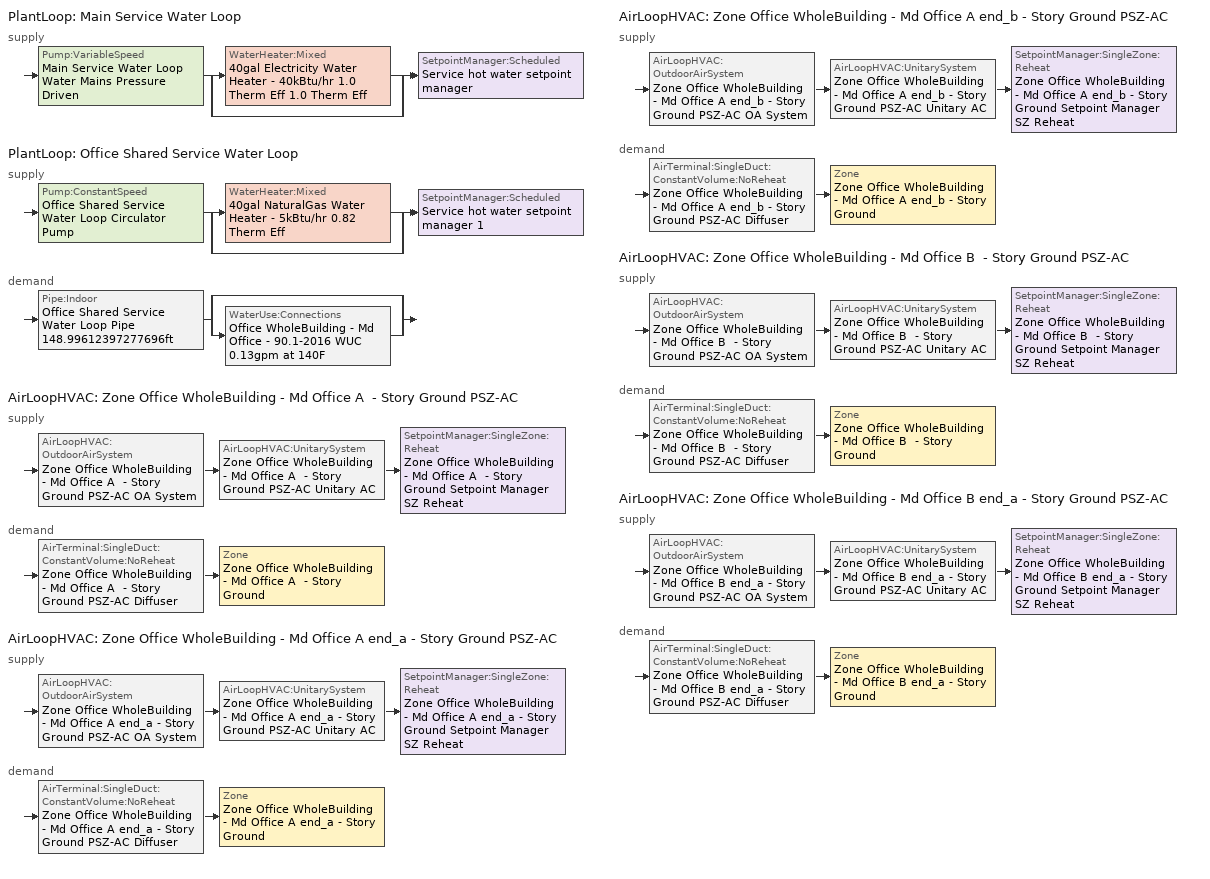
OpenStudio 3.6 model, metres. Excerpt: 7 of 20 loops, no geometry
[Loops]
PlantLoop 'Main Service Water Loop'
 supply: Pump:VariableSpeed 'Main Service Water Loop Water Mains Pressure Driven' > split
  | WaterHeater:Mixed '40gal Electricity Water Heater - 40kBtu/hr 1.0 Therm Eff 1.0 Therm Eff'
  | bypass
  join > SetpointManager:Scheduled 'Service hot water setpoint manager'
PlantLoop 'Office Shared Service Water Loop'
 supply: Pump:ConstantSpeed 'Office Shared Service Water Loop Circulator Pump' > split
  | WaterHeater:Mixed '40gal NaturalGas Water Heater - 5kBtu/hr 0.82 Therm Eff'
  | bypass
  join > SetpointManager:Scheduled 'Service hot water setpoint manager 1'
 demand: Pipe:Indoor 'Office Shared Service Water Loop Pipe 148.99612397277696ft' > split
  | bypass
  | WaterUse:Connections 'Office WholeBuilding - Md Office - 90.1-2016 WUC 0.13gpm at 140F'
AirLoopHVAC 'Zone Office WholeBuilding - Md Office A  - Story Ground PSZ-AC'
 supply: AirLoopHVAC:OutdoorAirSystem 'Zone Office WholeBuilding - Md Office A  - Story Ground PSZ-AC OA System' > AirLoopHVAC:UnitarySystem 'Zone Office WholeBuilding - Md Office A  - Story Ground PSZ-AC Unitary AC' > SetpointManager:SingleZone:Reheat 'Zone Office WholeBuilding - Md Office A  - Story Ground Setpoint Manager SZ Reheat'
 demand: AirTerminal:SingleDuct:ConstantVolume:NoReheat 'Zone Office WholeBuilding - Md Office A  - Story Ground PSZ-AC Diffuser' > Zone 'Zone Office WholeBuilding - Md Office A  - Story Ground'
AirLoopHVAC 'Zone Office WholeBuilding - Md Office A end_a - Story Ground PSZ-AC'
 supply: AirLoopHVAC:OutdoorAirSystem 'Zone Office WholeBuilding - Md Office A end_a - Story Ground PSZ-AC OA System' > AirLoopHVAC:UnitarySystem 'Zone Office WholeBuilding - Md Office A end_a - Story Ground PSZ-AC Unitary AC' > SetpointManager:SingleZone:Reheat 'Zone Office WholeBuilding - Md Office A end_a - Story Ground Setpoint Manager SZ Reheat'
 demand: AirTerminal:SingleDuct:ConstantVolume:NoReheat 'Zone Office WholeBuilding - Md Office A end_a - Story Ground PSZ-AC Diffuser' > Zone 'Zone Office WholeBuilding - Md Office A end_a - Story Ground'
AirLoopHVAC 'Zone Office WholeBuilding - Md Office A end_b - Story Ground PSZ-AC'
 supply: AirLoopHVAC:OutdoorAirSystem 'Zone Office WholeBuilding - Md Office A end_b - Story Ground PSZ-AC OA System' > AirLoopHVAC:UnitarySystem 'Zone Office WholeBuilding - Md Office A end_b - Story Ground PSZ-AC Unitary AC' > SetpointManager:SingleZone:Reheat 'Zone Office WholeBuilding - Md Office A end_b - Story Ground Setpoint Manager SZ Reheat'
 demand: AirTerminal:SingleDuct:ConstantVolume:NoReheat 'Zone Office WholeBuilding - Md Office A end_b - Story Ground PSZ-AC Diffuser' > Zone 'Zone Office WholeBuilding - Md Office A end_b - Story Ground'
AirLoopHVAC 'Zone Office WholeBuilding - Md Office B  - Story Ground PSZ-AC'
 supply: AirLoopHVAC:OutdoorAirSystem 'Zone Office WholeBuilding - Md Office B  - Story Ground PSZ-AC OA System' > AirLoopHVAC:UnitarySystem 'Zone Office WholeBuilding - Md Office B  - Story Ground PSZ-AC Unitary AC' > SetpointManager:SingleZone:Reheat 'Zone Office WholeBuilding - Md Office B  - Story Ground Setpoint Manager SZ Reheat'
 demand: AirTerminal:SingleDuct:ConstantVolume:NoReheat 'Zone Office WholeBuilding - Md Office B  - Story Ground PSZ-AC Diffuser' > Zone 'Zone Office WholeBuilding - Md Office B  - Story Ground'
AirLoopHVAC 'Zone Office WholeBuilding - Md Office B end_a - Story Ground PSZ-AC'
 supply: AirLoopHVAC:OutdoorAirSystem 'Zone Office WholeBuilding - Md Office B end_a - Story Ground PSZ-AC OA System' > AirLoopHVAC:UnitarySystem 'Zone Office WholeBuilding - Md Office B end_a - Story Ground PSZ-AC Unitary AC' > SetpointManager:SingleZone:Reheat 'Zone Office WholeBuilding - Md Office B end_a - Story Ground Setpoint Manager SZ Reheat'
 demand: AirTerminal:SingleDuct:ConstantVolume:NoReheat 'Zone Office WholeBuilding - Md Office B end_a - Story Ground PSZ-AC Diffuser' > Zone 'Zone Office WholeBuilding - Md Office B end_a - Story Ground'
[Material] Roughness=Smooth; Thermal Absorptance=0.9; Solar Absorptance=0.7; Visible Absorptance=0.7
Name | Thickness {m} | Conductivity {W/m-K} | Density {kg/m3} | Specific Heat {J/kg-K}
Copper pipe 0.75in type L | 0.001143 | 386 | 8906.27 | 385.1856
Fiberglass batt 0.5in | 0.0127 | 0.0663448 | 11.2129 | 837.36
[Construction]
Copper pipe 0.75in type L with 0.5in fiberglass batt: Fiberglass batt 0.5in, Copper pipe 0.75in type L
[AvailabilityManager:NightCycle] Applicability Schedule=Always On Discrete; Control Type=CycleOnAny; Thermostat Tolerance {deltaC}=1; Cycling Run Time {s}=1800
Availability Manager Night Cycle 1; Availability Manager Night Cycle 2; Availability Manager Night Cycle 3; Availability Manager Night Cycle 4; Availability Manager Night Cycle 5; Availability Manager Night Cycle 6; Availability Manager Night Cycle 7; Availability Manager Night Cycle 8; Availability Manager Night Cycle 9; Availability Manager Night Cycle 10; Availability Manager Night Cycle 11; Availability Manager Night Cycle 12; Availability Manager Night Cycle 13; Availability Manager Night Cycle 14; Availability Manager Night Cycle 15; Availability Manager Night Cycle 16; Availability Manager Night Cycle 17; Availability Manager Night Cycle 18; Availability Manager Night Cycle 19; Availability Manager Night Cycle 20
[PlantLoop] Glycol Concentration=0; Maximum Loop Temperature {C}=60; Minimum Loop Temperature {C}=10; Plant Loop Volume {m3}=Autocalculate; Load Distribution Scheme=Optimal
Main Service Water Loop; Office Shared Service Water Loop
[Sizing:Plant] Loop Type=Heating; Design Loop Exit Temperature {C}=60; Loop Design Temperature Difference {deltaC}=5; Sizing Option=NonCoincident; Zone Timesteps in Averaging Window=1; Coincident Sizing Factor Mode=None
Main Service Water Loop; Office Shared Service Water Loop
[SetpointManager:Scheduled] Control Variable=Temperature; Schedule=Service Water Loop Temp - 140F
Name | Setpoint Node or NodeList
Service hot water setpoint manager | Main Service Water Loop Supply Outlet Node
Service hot water setpoint manager 1 | Office Shared Service Water Loop Supply Outlet Node
[Pump:VariableSpeed]
Main Service Water Loop Water Mains Pressure Driven: Rated Pump Head {Pa}=0.001; Motor Efficiency=1; Coefficient 1 of the Part Load Performance Curve=0; Coefficient 2 of the Part Load Performance Curve=3.2485; Coefficient 3 of the Part Load Performance Curve=-4.7443; Coefficient 4 of the Part Load Performance Curve=2.5294; Pump Control Type=Intermittent; Skin Loss Radiative Fraction=0.5; Design Power Sizing Method=PowerPerFlowPerPressure; Design Electric Power per Unit Flow Rate {W/(m3/s)}=348701.1; Design Shaft Power per Unit Flow Rate per Unit Head {W-s/m3-Pa}=1.28205; Design Minimum Flow Rate Fraction=0
[WaterHeater:Mixed] Tank Volume {m3}=0.151416; Setpoint Temperature Schedule=Service Water Loop Temp - 140F; Deadband Temperature Difference {deltaC}=2; Maximum Temperature Limit {C}=60; Heater Control Type=Cycle; Off Cycle Parasitic Heat Fraction to Tank=0; On Cycle Parasitic Heat Fraction to Tank=0; Use Side Effectiveness=1; Source Side Effectiveness=1; Use Side Design Flow Rate {m3/s}=autosize; Source Side Design Flow Rate {m3/s}=autosize; Indirect Water Heating Recovery Time {hr}=1.5; Source Side Flow Control Mode=IndirectHeatPrimarySetpoint
Name | Heater Maximum Capacity {W} | Heater Fuel Type | Heater Thermal Efficiency | Off Cycle Parasitic Fuel Consumption Rate {W} | Off Cycle Parasitic Fuel Type | On Cycle Parasitic Fuel Consumption Rate {W} | On Cycle Parasitic Fuel Type | Ambient Temperature Indicator | Off Cycle Loss Coefficient to Ambient Temperature {W/K} | On Cycle Loss Coefficient to Ambient Temperature {W/K} | Ambient Temperature Schedule
40gal Electricity Water Heater - 40kBtu/hr 1.0 Therm Eff 1.0 Therm Eff | 11722.8 | Electricity | 1 | 571 | Electricity | 571 | Electricity | ThermalZone | 0.734013 | 0.734013
40gal NaturalGas Water Heater - 5kBtu/hr 0.82 Therm Eff | 1387.84 | NaturalGas | 0.82 | 0 | NaturalGas | 0 | NaturalGas | Schedule | 0.42508 | 0.42508 | Water Heater Ambient Temp Schedule - 71.6f
[WaterHeater:Sizing] Design Mode=PeakDraw; Time Storage Can Meet Peak Draw {hr}=0.538503; Time for Tank Recovery {hr}=0; Nominal Tank Volume for Autosizing Plant Connections {m3}=1
40gal Electricity Water Heater - 40kBtu/hr 1.0 Therm Eff 1.0 Therm Eff; 40gal NaturalGas Water Heater - 5kBtu/hr 0.82 Therm Eff
[Sizing:Zone] Zone Cooling Design Supply Air Temperature Input Method=SupplyAirTemperature; Zone Cooling Design Supply Air Temperature {C}=12.7778; Zone Cooling Design Supply Air Temperature Difference {deltaC}=11.11; Zone Heating Design Supply Air Temperature Input Method=SupplyAirTemperature; Zone Heating Design Supply Air Temperature {C}=50; Zone Heating Design Supply Air Temperature Difference {deltaC}=11.11; Zone Cooling Design Supply Air Humidity Ratio {kg-H2O/kg-air}=0.0085; Zone Heating Design Supply Air Humidity Ratio {kg-H2O/kg-air}=0.008; Cooling Design Air Flow Method=DesignDay; Heating Design Air Flow Method=DesignDay; Account for Dedicated Outdoor Air System=No; Dedicated Outdoor Air System Control Strategy=NeutralSupplyAir; Dedicated Outdoor Air Low Setpoint Temperature for Design {C}=autosize; Dedicated Outdoor Air High Setpoint Temperature for Design {C}=autosize; Zone Load Sizing Method=Sensible Load Only No Latent Load; Zone Latent Cooling Design Supply Air Humidity Ratio Input Method=HumidityRatioDifference; Zone Cooling Design Supply Air Humidity Ratio Difference {kgWater/kgDryAir}=0.005; Zone Latent Heating Design Supply Air Humidity Ratio Input Method=HumidityRatioDifference; Zone Humidification Design Supply Air Humidity Ratio Difference {kgWater/kgDryAir}=0.005
Zone Office WholeBuilding - Md Office A end_a - Story Ground; Zone Office WholeBuilding - Md Office B end_a - Story Ground; Zone Office WholeBuilding - Md Office A  - Story Ground; Zone Office WholeBuilding - Md Office B  - Story Ground; Zone Office WholeBuilding - Md Office A end_b - Story Ground
[Zone equipment]
Zone Office WholeBuilding - Md Office A end_a - Story Ground: Zone Office WholeBuilding - Md Office A end_a - Story Ground PSZ-AC Diffuser
Zone Office WholeBuilding - Md Office B end_a - Story Ground: Zone Office WholeBuilding - Md Office B end_a - Story Ground PSZ-AC Diffuser
Zone Office WholeBuilding - Md Office A  - Story Ground: Zone Office WholeBuilding - Md Office A  - Story Ground PSZ-AC Diffuser
Zone Office WholeBuilding - Md Office B  - Story Ground: Zone Office WholeBuilding - Md Office B  - Story Ground PSZ-AC Diffuser
Zone Office WholeBuilding - Md Office A end_b - Story Ground: Zone Office WholeBuilding - Md Office A end_b - Story Ground PSZ-AC Diffuser
[WaterUse:Connections]
Office WholeBuilding - Md Office - 90.1-2016 WUC 0.13gpm at 140F: Drain Water Heat Exchanger Type=None; Drain Water Heat Exchanger Destination=Plant; Water Use Equipment Name 1=Office WholeBuilding - Md Office - 90.1-2016 Service Water Use 0.13gpm at 140F
[WaterUse:Equipment:Definition]
Office WholeBuilding - Md Office - 90.1-2016 Service Water Use Def 0.13gpm: Peak Flow Rate {m3/s}=8.31979e-06; Target Temperature Schedule=Mixed Water At Faucet Temp - 140F; Sensible Fraction Schedule=Fraction Sensible - 0.2; Latent Fraction Schedule=Fraction Latent - 0.05
[WaterUse:Equipment]
Office WholeBuilding - Md Office - 90.1-2016 Service Water Use 0.13gpm at 140F: Water Use Equipment Definition=Office WholeBuilding - Md Office - 90.1-2016 Service Water Use Def 0.13gpm; Flow Rate Fraction Schedule=OfficeMedium BLDG_SWH_SCH
[Pump:ConstantSpeed]
Office Shared Service Water Loop Circulator Pump: Rated Flow Rate {m3/s}=autosize; Rated Pump Head {Pa}=29890.7; Rated Power Consumption {W}=autosize; Motor Efficiency=0.7; Fraction of Motor Inefficiencies to Fluid Stream=0; Pump Control Type=Intermittent; Design Power Sizing Method=PowerPerFlowPerPressure; Design Electric Power per Unit Flow Rate {W/(m3/s)}=348701.1; Design Shaft Power per Unit Flow Rate per Unit Head {W-s/m3-Pa}=1.28205
[Pipe:Indoor]
Office Shared Service Water Loop Pipe 148.99612397277696ft: Construction=Copper pipe 0.75in type L with 0.5in fiberglass batt; Environment Type=Schedule; Ambient Temperature Schedule=Temporary Pipe Indoor Ambient Temp 67.3F; Ambient Air Velocity Schedule=Office Shared Service Water Loop Piping Air Velocity - 0.67mph; Pipe Inside Diameter {m}=0.019939; Pipe Length {m}=45.414
[AirLoopHVAC] Design Supply Air Flow Rate {m3/s}=autosize; Design Return Air Flow Fraction of Supply Air Flow=1
Name | Availability Schedule
Zone Office WholeBuilding - Md Office A  - Story Ground PSZ-AC | Zone Office WholeBuilding - Md Office A  - Story Ground PSZ-AC Occ Sch
Zone Office WholeBuilding - Md Office A end_a - Story Ground PSZ-AC | Zone Office WholeBuilding - Md Office A end_a - Story Ground PSZ-AC Occ Sch
Zone Office WholeBuilding - Md Office A end_b - Story Ground PSZ-AC | Zone Office WholeBuilding - Md Office A end_b - Story Ground PSZ-AC Occ Sch
Zone Office WholeBuilding - Md Office B  - Story Ground PSZ-AC | Zone Office WholeBuilding - Md Office B  - Story Ground PSZ-AC Occ Sch
Zone Office WholeBuilding - Md Office B end_a - Story Ground PSZ-AC | Zone Office WholeBuilding - Md Office B end_a - Story Ground PSZ-AC Occ Sch
[Sizing:System] Type of Load to Size On=Sensible; Design Outdoor Air Flow Rate {m3/s}=Autosize; Central Heating Maximum System Air Flow Ratio=1; Preheat Design Temperature {C}=7.22222; Preheat Design Humidity Ratio {kg-H2O/kg-Air}=0.008; Precool Design Temperature {C}=12.7778; Precool Design Humidity Ratio {kg-H2O/kg-Air}=0.008; Central Cooling Design Supply Air Temperature {C}=12.7778; Central Heating Design Supply Air Temperature {C}=50; Sizing Option=Coincident; 100% Outdoor Air in Cooling=No; 100% Outdoor Air in Heating=No; Central Cooling Design Supply Air Humidity Ratio {kg-H2O/kg-Air}=0.0085; Central Heating Design Supply Air Humidity Ratio {kg-H2O/kg-Air}=0.008; Cooling Design Air Flow Method=DesignDay; Heating Design Air Flow Method=DesignDay; System Outdoor Air Method=ZoneSum; Zone Maximum Outdoor Air Fraction=1; Cooling Supply Air Flow Rate Per Floor Area {m3/s-m2}=0.00996765; Cooling Fraction of Autosized Cooling Supply Air Flow Rate=1; Cooling Supply Air Flow Rate Per Unit Cooling Capacity {m3/s-W}=3.94755e-05; Heating Supply Air Flow Rate Per Floor Area {m3/s-m2}=0.00996765; Heating Fraction of Autosized Heating Supply Air Flow Rate=1; Heating Fraction of Autosized Cooling Supply Air Flow Rate=1; Heating Supply Air Flow Rate Per Unit Heating Capacity {m3/s-W}=3.15882e-05; Cooling Design Capacity Method=CoolingDesignCapacity; Cooling Design Capacity {W}=autosize; Cooling Design Capacity Per Floor Area {W/m2}=234.7; Fraction of Autosized Cooling Design Capacity=1; Heating Design Capacity Method=HeatingDesignCapacity; Heating Design Capacity {W}=autosize; Heating Design Capacity Per Floor Area {W/m2}=157; Fraction of Autosized Heating Design Capacity=1; Central Cooling Capacity Control Method=OnOff; Occupant Diversity=autosize
Zone Office WholeBuilding - Md Office A  - Story Ground PSZ-AC; Zone Office WholeBuilding - Md Office A end_a - Story Ground PSZ-AC; Zone Office WholeBuilding - Md Office A end_b - Story Ground PSZ-AC; Zone Office WholeBuilding - Md Office B  - Story Ground PSZ-AC; Zone Office WholeBuilding - Md Office B end_a - Story Ground PSZ-AC
[SetpointManager:SingleZone:Reheat] Minimum Supply Air Temperature {C}=12.7778; Maximum Supply Air Temperature {C}=50
Name | Control Zone | Setpoint Node or NodeList
Zone Office WholeBuilding - Md Office A  - Story Ground Setpoint Manager SZ Reheat | Zone Office WholeBuilding - Md Office A  - Story Ground | Zone Office WholeBuilding - Md Office A  - Story Ground PSZ-AC Supply Outlet Node
Zone Office WholeBuilding - Md Office A end_a - Story Ground Setpoint Manager SZ Reheat | Zone Office WholeBuilding - Md Office A end_a - Story Ground | Zone Office WholeBuilding - Md Office A end_a - Story Ground PSZ-AC Supply Outlet Node
Zone Office WholeBuilding - Md Office A end_b - Story Ground Setpoint Manager SZ Reheat | Zone Office WholeBuilding - Md Office A end_b - Story Ground | Zone Office WholeBuilding - Md Office A end_b - Story Ground PSZ-AC Supply Outlet Node
Zone Office WholeBuilding - Md Office B  - Story Ground Setpoint Manager SZ Reheat | Zone Office WholeBuilding - Md Office B  - Story Ground | Zone Office WholeBuilding - Md Office B  - Story Ground PSZ-AC Supply Outlet Node
Zone Office WholeBuilding - Md Office B end_a - Story Ground Setpoint Manager SZ Reheat | Zone Office WholeBuilding - Md Office B end_a - Story Ground | Zone Office WholeBuilding - Md Office B end_a - Story Ground PSZ-AC Supply Outlet Node
[Coil:Heating:Gas] Availability Schedule=Always On Discrete; Gas Burner Efficiency=0.8; Nominal Capacity {W}=AutoSize; Parasitic Electric Load {W}=0; Parasitic Gas Load {W}=0
Zone Office WholeBuilding - Md Office A  - Story Ground PSZ-AC Gas Htg Coil 49kBtu/hr 0.8 Thermal Eff; Zone Office WholeBuilding - Md Office A end_a - Story Ground PSZ-AC Gas Htg Coil 22kBtu/hr 0.8 Thermal Eff; Zone Office WholeBuilding - Md Office A end_b - Story Ground PSZ-AC Gas Htg Coil 21kBtu/hr 0.8 Thermal Eff; Zone Office WholeBuilding - Md Office B  - Story Ground PSZ-AC Gas Htg Coil 39kBtu/hr 0.8 Thermal Eff; Zone Office WholeBuilding - Md Office B end_a - Story Ground PSZ-AC Gas Htg Coil 25kBtu/hr 0.8 Thermal Eff
[Coil:Heating:Electric] Availability Schedule=Always Off Discrete; Efficiency=1; Nominal Capacity {W}=0
Zone Office WholeBuilding - Md Office A  - Story Ground PSZ-AC No Heat; Zone Office WholeBuilding - Md Office A end_a - Story Ground PSZ-AC No Heat; Zone Office WholeBuilding - Md Office A end_b - Story Ground PSZ-AC No Heat; Zone Office WholeBuilding - Md Office B  - Story Ground PSZ-AC No Heat; Zone Office WholeBuilding - Md Office B end_a - Story Ground PSZ-AC No Heat
[Coil:Cooling:DX:SingleSpeed] Availability Schedule=Always On Discrete; Rated Total Cooling Capacity {W}=autosize; Rated Sensible Heat Ratio=autosize; Rated COP {W/W}=4.11713; Rated Air Flow Rate {m3/s}=autosize; Rated Evaporator Fan Power Per Volume Flow Rate 2017 {W/(m3/s)}=773.3; Rated Evaporator Fan Power Per Volume Flow Rate 2023 {W/(m3/s)}=934.4; Total Cooling Capacity Function of Temperature Curve=PSZ-AC_Unitary_PackagecoolCapFT; Total Cooling Capacity Function of Flow Fraction Curve=PSZ-AC_Unitary_PackagecoolFFF; Energy Input Ratio Function of Temperature Curve=PSZ-AC DX Unitary Package EIRFT; Energy Input Ratio Function of Flow Fraction Curve=PSZ-AC_Unitary_PackagecoolEIRFFF; Part Load Fraction Correlation Curve=PSZ-AC_Unitary_PackagecoolPLR; Minimum Outdoor Dry-Bulb Temperature for Compressor Operation {C}=-25; Nominal Time for Condensate Removal to Begin {s}=0; Ratio of Initial Moisture Evaporation Rate and Steady State Latent Capacity=0; Maximum Cycling Rate {cycles/hr}=0; Latent Capacity Time Constant {s}=0; Condenser Type=AirCooled; Evaporative Condenser Effectiveness=0.9; Evaporative Condenser Air Flow Rate {m3/s}=autosize; Evaporative Condenser Pump Rated Power Consumption {W}=autosize; Crankcase Heater Capacity {W}=0; Maximum Outdoor Dry-Bulb Temperature for Crankcase Heater Operation {C}=10; Basin Heater Capacity {W/K}=0; Basin Heater Setpoint Temperature {C}=2
Zone Office WholeBuilding - Md Office A  - Story Ground PSZ-AC 1spd DX AC Clg Coil 21kBtu/hr 14.0SEER; Zone Office WholeBuilding - Md Office A end_a - Story Ground PSZ-AC 1spd DX AC Clg Coil 10kBtu/hr 14.0SEER; Zone Office WholeBuilding - Md Office A end_b - Story Ground PSZ-AC 1spd DX AC Clg Coil 9kBtu/hr 14.0SEER; Zone Office WholeBuilding - Md Office B  - Story Ground PSZ-AC 1spd DX AC Clg Coil 16kBtu/hr 14.0SEER; Zone Office WholeBuilding - Md Office B end_a - Story Ground PSZ-AC 1spd DX AC Clg Coil 11kBtu/hr 14.0SEER
[Fan:OnOff] Availability Schedule=Always On Discrete; Fan Total Efficiency=0.55575; Pressure Rise {Pa}=622.722; Maximum Flow Rate {m3/s}=autosize; Motor Efficiency=0.855; Motor In Airstream Fraction=1
Name | Fan Power Ratio Function of Speed Ratio Curve | Fan Efficiency Ratio Function of Speed Ratio Curve
Zone Office WholeBuilding - Md Office A  - Story Ground PSZ-AC Fan | Fan On Off Power Curve | Fan On Off Efficiency Curve
Zone Office WholeBuilding - Md Office A end_a - Story Ground PSZ-AC Fan | Fan On Off Power Curve 1 | Fan On Off Efficiency Curve 1
Zone Office WholeBuilding - Md Office A end_b - Story Ground PSZ-AC Fan | Fan On Off Power Curve 2 | Fan On Off Efficiency Curve 2
Zone Office WholeBuilding - Md Office B  - Story Ground PSZ-AC Fan | Fan On Off Power Curve 3 | Fan On Off Efficiency Curve 3
Zone Office WholeBuilding - Md Office B end_a - Story Ground PSZ-AC Fan | Fan On Off Power Curve 4 | Fan On Off Efficiency Curve 4
[AirLoopHVAC:UnitarySystem] Control Type=Load; Dehumidification Control Type=None; Availability Schedule=Always On Discrete; Fan Placement=DrawThrough; DX Heating Coil Sizing Ratio=1; Use DOAS DX Cooling Coil=No; DOAS DX Cooling Coil Leaving Minimum Air Temperature {C}=2; Latent Load Control=SensibleOnlyLoadControl; Supply Air Flow Rate During Cooling Operation {m3/s}=Autosize; Supply Air Flow Rate During Heating Operation {m3/s}=Autosize; Supply Air Flow Rate When No Cooling or Heating is Required {m3/s}=Autosize; Maximum Supply Air Temperature {C}=80; Maximum Outdoor Dry-Bulb Temperature for Supplemental Heater Operation {C}=21; Maximum Cycling Rate {cycles/hr}=2.5; Heat Pump Time Constant {s}=60; Fraction of On-Cycle Power Use=0.01; Heat Pump Fan Delay Time {s}=60; Ancilliary On-Cycle Electric Power {W}=0; Ancilliary Off-Cycle Electric Power {W}=0
Name | Controlling Zone or Thermostat Location | Supply Fan | Supply Air Fan Operating Mode Schedule | Heating Coil | Cooling Coil | Supplemental Heating Coil
Zone Office WholeBuilding - Md Office A  - Story Ground PSZ-AC Unitary AC | Zone Office WholeBuilding - Md Office A  - Story Ground | Zone Office WholeBuilding - Md Office A  - Story Ground PSZ-AC Fan | Zone Office WholeBuilding - Md Office A  - Story Ground PSZ-AC Occ Sch | Zone Office WholeBuilding - Md Office A  - Story Ground PSZ-AC Gas Htg Coil 49kBtu/hr 0.8 Thermal Eff | Zone Office WholeBuilding - Md Office A  - Story Ground PSZ-AC 1spd DX AC Clg Coil 21kBtu/hr 14.0SEER | Zone Office WholeBuilding - Md Office A  - Story Ground PSZ-AC No Heat
Zone Office WholeBuilding - Md Office A end_a - Story Ground PSZ-AC Unitary AC | Zone Office WholeBuilding - Md Office A end_a - Story Ground | Zone Office WholeBuilding - Md Office A end_a - Story Ground PSZ-AC Fan | Zone Office WholeBuilding - Md Office A end_a - Story Ground PSZ-AC Occ Sch | Zone Office WholeBuilding - Md Office A end_a - Story Ground PSZ-AC Gas Htg Coil 22kBtu/hr 0.8 Thermal Eff | Zone Office WholeBuilding - Md Office A end_a - Story Ground PSZ-AC 1spd DX AC Clg Coil 10kBtu/hr 14.0SEER | Zone Office WholeBuilding - Md Office A end_a - Story Ground PSZ-AC No Heat
Zone Office WholeBuilding - Md Office A end_b - Story Ground PSZ-AC Unitary AC | Zone Office WholeBuilding - Md Office A end_b - Story Ground | Zone Office WholeBuilding - Md Office A end_b - Story Ground PSZ-AC Fan | Zone Office WholeBuilding - Md Office A end_b - Story Ground PSZ-AC Occ Sch | Zone Office WholeBuilding - Md Office A end_b - Story Ground PSZ-AC Gas Htg Coil 21kBtu/hr 0.8 Thermal Eff | Zone Office WholeBuilding - Md Office A end_b - Story Ground PSZ-AC 1spd DX AC Clg Coil 9kBtu/hr 14.0SEER | Zone Office WholeBuilding - Md Office A end_b - Story Ground PSZ-AC No Heat
Zone Office WholeBuilding - Md Office B  - Story Ground PSZ-AC Unitary AC | Zone Office WholeBuilding - Md Office B  - Story Ground | Zone Office WholeBuilding - Md Office B  - Story Ground PSZ-AC Fan | Zone Office WholeBuilding - Md Office B  - Story Ground PSZ-AC Occ Sch | Zone Office WholeBuilding - Md Office B  - Story Ground PSZ-AC Gas Htg Coil 39kBtu/hr 0.8 Thermal Eff | Zone Office WholeBuilding - Md Office B  - Story Ground PSZ-AC 1spd DX AC Clg Coil 16kBtu/hr 14.0SEER | Zone Office WholeBuilding - Md Office B  - Story Ground PSZ-AC No Heat
Zone Office WholeBuilding - Md Office B end_a - Story Ground PSZ-AC Unitary AC | Zone Office WholeBuilding - Md Office B end_a - Story Ground | Zone Office WholeBuilding - Md Office B end_a - Story Ground PSZ-AC Fan | Zone Office WholeBuilding - Md Office B end_a - Story Ground PSZ-AC Occ Sch | Zone Office WholeBuilding - Md Office B end_a - Story Ground PSZ-AC Gas Htg Coil 25kBtu/hr 0.8 Thermal Eff | Zone Office WholeBuilding - Md Office B end_a - Story Ground PSZ-AC 1spd DX AC Clg Coil 11kBtu/hr 14.0SEER | Zone Office WholeBuilding - Md Office B end_a - Story Ground PSZ-AC No Heat
[Controller:OutdoorAir] Minimum Outdoor Air Flow Rate {m3/s}=autosize; Maximum Outdoor Air Flow Rate {m3/s}=Autosize; Economizer Control Type=NoEconomizer; Economizer Control Action Type=ModulateFlow; Economizer Maximum Limit Dry-Bulb Temperature {C}=28; Economizer Maximum Limit Enthalpy {J/kg}=64000; Lockout Type=LockoutWithHeating; Minimum Limit Type=FixedMinimum; High Humidity Control=No; Heat Recovery Bypass Control Type=BypassWhenWithinEconomizerLimits
Name | Minimum Outdoor Air Schedule | Maximum Fraction of Outdoor Air Schedule | Controller Mechanical Ventilation
Zone Office WholeBuilding - Md Office A  - Story Ground PSZ-AC OA System Controller | Zone Office WholeBuilding - Md Office A  - Story Ground PSZ-AC Occ Sch | ZoneOfficeWholeBuildingMdOfficeAStoryGroundPSZACmaxOASch | Controller Mechanical Ventilation 1
Zone Office WholeBuilding - Md Office A end_a - Story Ground PSZ-AC OA System Controller | Zone Office WholeBuilding - Md Office A end_a - Story Ground PSZ-AC Occ Sch | ZoneOfficeWholeBuildingMdOfficeAendaStoryGroundPSZACmaxOASch | Controller Mechanical Ventilation 2
Zone Office WholeBuilding - Md Office A end_b - Story Ground PSZ-AC OA System Controller | Zone Office WholeBuilding - Md Office A end_b - Story Ground PSZ-AC Occ Sch | ZoneOfficeWholeBuildingMdOfficeAendbStoryGroundPSZACmaxOASch | Controller Mechanical Ventilation 3
Zone Office WholeBuilding - Md Office B  - Story Ground PSZ-AC OA System Controller | Zone Office WholeBuilding - Md Office B  - Story Ground PSZ-AC Occ Sch | ZoneOfficeWholeBuildingMdOfficeBStoryGroundPSZACmaxOASch | Controller Mechanical Ventilation 4
Zone Office WholeBuilding - Md Office B end_a - Story Ground PSZ-AC OA System Controller | Zone Office WholeBuilding - Md Office B end_a - Story Ground PSZ-AC Occ Sch | ZoneOfficeWholeBuildingMdOfficeBendaStoryGroundPSZACmaxOASch | Controller Mechanical Ventilation 5
[Controller:MechanicalVentilation] Availability Schedule=Always On Discrete
Controller Mechanical Ventilation 1; Controller Mechanical Ventilation 2; Controller Mechanical Ventilation 3; Controller Mechanical Ventilation 4; Controller Mechanical Ventilation 5
[AirLoopHVAC:OutdoorAirSystem]
Name | Controller
Zone Office WholeBuilding - Md Office A  - Story Ground PSZ-AC OA System | Zone Office WholeBuilding - Md Office A  - Story Ground PSZ-AC OA System Controller
Zone Office WholeBuilding - Md Office A end_a - Story Ground PSZ-AC OA System | Zone Office WholeBuilding - Md Office A end_a - Story Ground PSZ-AC OA System Controller
Zone Office WholeBuilding - Md Office A end_b - Story Ground PSZ-AC OA System | Zone Office WholeBuilding - Md Office A end_b - Story Ground PSZ-AC OA System Controller
Zone Office WholeBuilding - Md Office B  - Story Ground PSZ-AC OA System | Zone Office WholeBuilding - Md Office B  - Story Ground PSZ-AC OA System Controller
Zone Office WholeBuilding - Md Office B end_a - Story Ground PSZ-AC OA System | Zone Office WholeBuilding - Md Office B end_a - Story Ground PSZ-AC OA System Controller
[AirTerminal:SingleDuct:ConstantVolume:NoReheat] Availability Schedule=Always On Discrete; Maximum Air Flow Rate {m3/s}=AutoSize
Zone Office WholeBuilding - Md Office A  - Story Ground PSZ-AC Diffuser; Zone Office WholeBuilding - Md Office A end_a - Story Ground PSZ-AC Diffuser; Zone Office WholeBuilding - Md Office A end_b - Story Ground PSZ-AC Diffuser; Zone Office WholeBuilding - Md Office B  - Story Ground PSZ-AC Diffuser; Zone Office WholeBuilding - Md Office B end_a - Story Ground PSZ-AC Diffuser
[Schedule:Constant]
Name | Value
Always On Discrete | 1
Temporary Pipe Indoor Ambient Temp 67.3F | 19.6
Always Off Discrete | 0
[Schedule:Ruleset]
Name | Default Day Schedule | Summer Design Day Schedule | Winter Design Day Schedule
Service Water Loop Temp - 140F | Service Water Loop Temp - 140F Default
Fraction Sensible - 0.2 | Fraction Sensible - 0.2 Default
Fraction Latent - 0.05 | Fraction Latent - 0.05 Default
Mixed Water At Faucet Temp - 140F | Mixed Water At Faucet Temp - 140F Default
OfficeMedium BLDG_SWH_SCH | OfficeMedium BLDG_SWH_SCH Default | OfficeMedium BLDG_SWH_SCH Summer Design Day | OfficeMedium BLDG_SWH_SCH Winter Design Day
Water Heater Ambient Temp Schedule - 71.6f | Water Heater Ambient Temp Schedule - 71.6f Default
Office Shared Service Water Loop Piping Air Velocity - 0.67mph | Office Shared Service Water Loop Piping Air Velocity - 0.67mph Default
Zone Office WholeBuilding - Md Office A  - Story Ground PSZ-AC Occ Sch | Zone Office WholeBuilding - Md Office A  - Story Ground PSZ-AC Occ Sch Default | Zone Office WholeBuilding - Md Office A  - Story Ground PSZ-AC Occ Sch Summer Design Day | Zone Office WholeBuilding - Md Office A  - Story Ground PSZ-AC Occ Sch Winter Design Day
ZoneOfficeWholeBuildingMdOfficeAStoryGroundPSZACmaxOASch | ZoneOfficeWholeBuildingMdOfficeAStoryGroundPSZACmaxOASchDefault
Zone Office WholeBuilding - Md Office A end_a - Story Ground PSZ-AC Occ Sch | Zone Office WholeBuilding - Md Office A end_a - Story Ground PSZ-AC Occ Sch Default | Zone Office WholeBuilding - Md Office A end_a - Story Ground PSZ-AC Occ Sch Summer Design Day | Zone Office WholeBuilding - Md Office A end_a - Story Ground PSZ-AC Occ Sch Winter Design Day
ZoneOfficeWholeBuildingMdOfficeAendaStoryGroundPSZACmaxOASch | ZoneOfficeWholeBuildingMdOfficeAendaStoryGroundPSZACmaxOASchDefault
Zone Office WholeBuilding - Md Office A end_b - Story Ground PSZ-AC Occ Sch | Zone Office WholeBuilding - Md Office A end_b - Story Ground PSZ-AC Occ Sch Default | Zone Office WholeBuilding - Md Office A end_b - Story Ground PSZ-AC Occ Sch Summer Design Day | Zone Office WholeBuilding - Md Office A end_b - Story Ground PSZ-AC Occ Sch Winter Design Day
ZoneOfficeWholeBuildingMdOfficeAendbStoryGroundPSZACmaxOASch | ZoneOfficeWholeBuildingMdOfficeAendbStoryGroundPSZACmaxOASchDefault
Zone Office WholeBuilding - Md Office B  - Story Ground PSZ-AC Occ Sch | Zone Office WholeBuilding - Md Office B  - Story Ground PSZ-AC Occ Sch Default | Zone Office WholeBuilding - Md Office B  - Story Ground PSZ-AC Occ Sch Summer Design Day | Zone Office WholeBuilding - Md Office B  - Story Ground PSZ-AC Occ Sch Winter Design Day
ZoneOfficeWholeBuildingMdOfficeBStoryGroundPSZACmaxOASch | ZoneOfficeWholeBuildingMdOfficeBStoryGroundPSZACmaxOASchDefault
Zone Office WholeBuilding - Md Office B end_a - Story Ground PSZ-AC Occ Sch | Zone Office WholeBuilding - Md Office B end_a - Story Ground PSZ-AC Occ Sch Default | Zone Office WholeBuilding - Md Office B end_a - Story Ground PSZ-AC Occ Sch Summer Design Day | Zone Office WholeBuilding - Md Office B end_a - Story Ground PSZ-AC Occ Sch Winter Design Day
ZoneOfficeWholeBuildingMdOfficeBendaStoryGroundPSZACmaxOASch | ZoneOfficeWholeBuildingMdOfficeBendaStoryGroundPSZACmaxOASchDefault
[Schedule:Day]
Service Water Loop Temp - 140F Default; Mixed Water At Faucet Temp - 140F Default: 24, 0, 60
Fraction Sensible - 0.2 Default: 24, 0, 0.2
Fraction Latent - 0.05 Default: 24, 0, 0.05
OfficeMedium BLDG_SWH_SCH Default: Yes, 4, 0, 0, 4, 10, 0.00166667, 4, 20, 0.00333333, 4, 30, 0.005, 4, 40, 0.00666667, 4, 50, 0.00833333, 5, 0, 0.01, 5, 10, 0.0116667, 5, 20, 0.0133333, 5, 30, 0.015, 5, 40, 0.0166667, 5, 50, 0.0183333, 6, 0, 0.02, 6, 10, 0.0216667, 6, 20, 0.0233333, 6, 30, 0.025, 6, 40, 0.0266667, 6, 50, 0.0283333, 7, 0, 0.03, 7, 10, 0.0316667, 7, 20, 0.0333333, 7, 30, 0.035, 7, 40, 0.0366667, 7, 50, 0.0383333, 8, 0, 0.04, 10, 0, 0.04, 10, 9, 0.0416667, 10, 19, 0.0433333, 10, 29, 0.045, 10, 39, 0.0466667, 10, 49, 0.0483333, 10, 59, 0.05, 11, 9, 0.0516667, 11, 19, 0.0533333, 11, 29, 0.055, 11, 39, 0.0566667, 11, 49, 0.0583333, 11, 59, 0.06, 12, 0, 0.06, 12, 30, 0.06, 12, 39, 0.065, 12, 49, 0.07, 12, 59, 0.075, 13, 9, 0.08, 13, 19, 0.085, 13, 29, 0.09, 13, 30, 0.09, 13, 39, 0.085, 13, 49, 0.08, 13, 59, 0.075, 14, 9, 0.07, 14, 19, 0.065, 14, 29, 0.06, 14, 30, 0.06, 14, 39, 0.0566667, 14, 49, 0.0533333, 14, 59, 0.05, 15, 9, 0.0466667, 15, 19, 0.0433333, 15, 29, 0.04, 15, 30, 0.04, 16, 30, 0.04, 16, 40, 0.0377778, 16, 50, 0.0355556, 17, 0, 0.0333333, 17, 10, 0.0311111, 17, 20, 0.0288889, 17, 30, 0.0266667, 17, 40, 0.0244444, 17, 50, 0.0222222, 18, 0, 0.02, 18, 10, 0.0177778, 18, 20, 0.0155556, 18, 30, 0.0133333, 18, 40, 0.0111111, 18, 50, 0.00888889, 19, 0, 0.00666667, 19, 10, 0.00444444, 19, 20, 0.00222222, 19, 30, 0, 24, 0, 0
OfficeMedium BLDG_SWH_SCH Summer Design Day: 6, 0, 0, 7, 0, 0.07, 8, 0, 0.19, 9, 0, 0.35, 10, 0, 0.38, 11, 0, 0.39, 12, 0, 0.47, 13, 0, 0.57, 14, 0, 0.54, 15, 0, 0.34, 16, 0, 0.33, 17, 0, 0.44, 18, 0, 0.26, 19, 0, 0.21, 20, 0, 0.15, 21, 0, 0.17, 22, 0, 0.08, 24, 0, 0.05
OfficeMedium BLDG_SWH_SCH SmrDsn|Wkdy Day; autogen Schedule Rule 27 2_day_sch: Yes, 0, 10, 0.0208333, 0, 20, 0.0166667, 0, 30, 0.0125, 0, 40, 0.00833333, 0, 50, 0.00416667, 1, 0, 0, 5, 30, 0, 5, 40, 0.0116667, 5, 50, 0.0233333, 6, 0, 0.035, 6, 10, 0.0466667, 6, 20, 0.0583333, 6, 30, 0.07, 6, 40, 0.09, 6, 50, 0.11, 7, 0, 0.13, 7, 10, 0.15, 7, 20, 0.17, 7, 30, 0.19, 7, 40, 0.216667, 7, 50, 0.243333, 8, 0, 0.27, 8, 9, 0.296667, 8, 19, 0.323333, 8, 29, 0.35, 8, 30, 0.35, 8, 39, 0.355, 8, 49, 0.36, 8, 59, 0.365, 9, 9, 0.37, 9, 19, 0.375, 9, 29, 0.38, 9, 30, 0.38, 9, 39, 0.381667, 9, 49, 0.383333, 9, 59, 0.385, 10, 9, 0.386667, 10, 19, 0.388333, 10, 29, 0.39, 10, 30, 0.39, 10, 39, 0.403333, 10, 49, 0.416667, 10, 59, 0.43, 11, 9, 0.443333, 11, 19, 0.456667, 11, 29, 0.47, 11, 30, 0.47, 11, 39, 0.486667, 11, 49, 0.503333, 11, 59, 0.52, 12, 9, 0.536667, 12, 19, 0.553333, 12, 29, 0.57, 12, 30, 0.57, 12, 39, 0.565, 12, 49, 0.56, 12, 59, 0.555, 13, 9, 0.55, 13, 19, 0.545, 13, 29, 0.54, 13, 30, 0.54, 13, 39, 0.506667, 13, 49, 0.473333, 13, 59, 0.44, 14, 9, 0.406667, 14, 19, 0.373333, 14, 29, 0.34, 14, 30, 0.34, 14, 39, 0.338333, 14, 49, 0.336667, 14, 59, 0.335, 15, 9, 0.333333, 15, 19, 0.331667, 15, 29, 0.33, 15, 30, 0.33, 15, 39, 0.348333, 15, 49, 0.366667, 15, 59, 0.385, 16, 9, 0.403333, 16, 19, 0.421667, 16, 30, 0.44, 16, 40, 0.41, 16, 50, 0.38, 17, 0, 0.35, 17, 10, 0.32, 17, 20, 0.29, 17, 30, 0.26, 17, 40, 0.251667, 17, 50, 0.243333, 18, 0, 0.235, 18, 10, 0.226667, 18, 20, 0.218333, 18, 30, 0.21, 18, 40, 0.2, 18, 50, 0.19, 19, 0, 0.18, 19, 10, 0.17, 19, 20, 0.16, 19, 30, 0.15, 19, 40, 0.153333, 19, 50, 0.156667, 20, 0, 0.16, 20, 10, 0.163333, 20, 20, 0.166667, 20, 30, 0.17, 20, 40, 0.155, 20, 50, 0.14, 21, 0, 0.125, 21, 10, 0.11, 21, 20, 0.095, 21, 30, 0.08, 21, 40, 0.075, 21, 50, 0.07, 22, 0, 0.065, 22, 10, 0.06, 22, 20, 0.055, 22, 30, 0.05, 23, 0, 0.05, 23, 10, 0.0458333, 23, 20, 0.0416667, 23, 30, 0.0375, 23, 40, 0.0333333, 23, 50, 0.0291667, 24, 0, 0.025
OfficeMedium BLDG_SWH_SCH Winter Design Day: 6, 0, 0, 7, 0, 0.07, 8, 0, 0.11, 9, 0, 0.15, 10, 0, 0.21, 11, 0, 0.19, 12, 0, 0.23, 13, 0, 0.2, 14, 0, 0.19, 15, 0, 0.15, 16, 0, 0.13, 17, 0, 0.14, 19, 0, 0.07, 24, 0, 0
OfficeMedium BLDG_SWH_SCH WntrDsn|Sat Day: Yes, 5, 30, 0, 5, 40, 0.0116667, 5, 50, 0.0233333, 6, 0, 0.035, 6, 10, 0.0466667, 6, 20, 0.0583333, 6, 30, 0.07, 6, 40, 0.0766667, 6, 50, 0.0833333, 7, 0, 0.09, 7, 10, 0.0966667, 7, 20, 0.103333, 7, 30, 0.11, 7, 40, 0.116667, 7, 50, 0.123333, 8, 0, 0.13, 8, 9, 0.136667, 8, 19, 0.143333, 8, 29, 0.15, 8, 30, 0.15, 8, 39, 0.16, 8, 49, 0.17, 8, 59, 0.18, 9, 9, 0.19, 9, 19, 0.2, 9, 29, 0.21, 9, 30, 0.21, 9, 39, 0.206667, 9, 49, 0.203333, 9, 59, 0.2, 10, 9, 0.196667, 10, 19, 0.193333, 10, 29, 0.19, 10, 30, 0.19, 10, 39, 0.196667, 10, 49, 0.203333, 10, 59, 0.21, 11, 9, 0.216667, 11, 19, 0.223333, 11, 29, 0.23, 11, 30, 0.23, 11, 39, 0.225, 11, 49, 0.22, 11, 59, 0.215, 12, 9, 0.21, 12, 19, 0.205, 12, 29, 0.2, 12, 30, 0.2, 12, 39, 0.198333, 12, 49, 0.196667, 12, 59, 0.195, 13, 9, 0.193333, 13, 19, 0.191667, 13, 29, 0.19, 13, 30, 0.19, 13, 39, 0.183333, 13, 49, 0.176667, 13, 59, 0.17, 14, 9, 0.163333, 14, 19, 0.156667, 14, 29, 0.15, 14, 30, 0.15, 14, 39, 0.146667, 14, 49, 0.143333, 14, 59, 0.14, 15, 9, 0.136667, 15, 19, 0.133333, 15, 29, 0.13, 15, 30, 0.13, 15, 39, 0.131667, 15, 49, 0.133333, 15, 59, 0.135, 16, 9, 0.136667, 16, 19, 0.138333, 16, 30, 0.14, 16, 40, 0.128333, 16, 50, 0.116667, 17, 0, 0.105, 17, 10, 0.0933333, 17, 20, 0.0816667, 17, 30, 0.07, 18, 0, 0.07, 18, 10, 0.0641667, 18, 20, 0.0583333, 18, 30, 0.0525, 18, 40, 0.0466667, 18, 50, 0.0408333, 19, 0, 0.035, 19, 10, 0.0291667, 19, 20, 0.0233333, 19, 30, 0.0175, 19, 40, 0.0116667, 19, 50, 0.00583333, 20, 0, 0, 24, 0, 0
Water Heater Ambient Temp Schedule - 71.6f Default: 24, 0, 22
Office Shared Service Water Loop Piping Air Velocity - 0.67mph Default: 24, 0, 0.3
Zone Office WholeBuilding - Md Office A  - Story Ground PSZ-AC Occ Sch Default; Zone Office WholeBuilding - Md Office A  - Story Ground PSZ-AC Occ Sch Friday; Zone Office WholeBuilding - Md Office A end_a - Story Ground PSZ-AC Occ Sch Default; Zone Office WholeBuilding - Md Office A end_a - Story Ground PSZ-AC Occ Sch Friday; Zone Office WholeBuilding - Md Office A end_b - Story Ground PSZ-AC Occ Sch Default; Zone Office WholeBuilding - Md Office A end_b - Story Ground PSZ-AC Occ Sch Friday; Zone Office WholeBuilding - Md Office B  - Story Ground PSZ-AC Occ Sch Default; Zone Office WholeBuilding - Md Office B  - Story Ground PSZ-AC Occ Sch Friday; Zone Office WholeBuilding - Md Office B end_a - Story Ground PSZ-AC Occ Sch Default; Zone Office WholeBuilding - Md Office B end_a - Story Ground PSZ-AC Occ Sch Friday: 6, 50, 0, 18, 10, 1, 24, 0, 0
Zone Office WholeBuilding - Md Office A  - Story Ground PSZ-AC Occ Sch Winter Design Day; Zone Office WholeBuilding - Md Office A  - Story Ground PSZ-AC Occ Sch Summer Design Day; Zone Office WholeBuilding - Md Office A end_a - Story Ground PSZ-AC Occ Sch Winter Design Day; Zone Office WholeBuilding - Md Office A end_a - Story Ground PSZ-AC Occ Sch Summer Design Day; Zone Office WholeBuilding - Md Office A end_b - Story Ground PSZ-AC Occ Sch Winter Design Day; Zone Office WholeBuilding - Md Office A end_b - Story Ground PSZ-AC Occ Sch Summer Design Day; Zone Office WholeBuilding - Md Office B  - Story Ground PSZ-AC Occ Sch Winter Design Day; Zone Office WholeBuilding - Md Office B  - Story Ground PSZ-AC Occ Sch Summer Design Day; Zone Office WholeBuilding - Md Office B end_a - Story Ground PSZ-AC Occ Sch Winter Design Day; Zone Office WholeBuilding - Md Office B end_a - Story Ground PSZ-AC Occ Sch Summer Design Day: 24, 0, 1
Zone Office WholeBuilding - Md Office A  - Story Ground PSZ-AC Occ Sch Saturday; Zone Office WholeBuilding - Md Office A end_a - Story Ground PSZ-AC Occ Sch Saturday; Zone Office WholeBuilding - Md Office A end_b - Story Ground PSZ-AC Occ Sch Saturday; Zone Office WholeBuilding - Md Office B  - Story Ground PSZ-AC Occ Sch Saturday; Zone Office WholeBuilding - Md Office B end_a - Story Ground PSZ-AC Occ Sch Saturday: 7, 20, 0, 12, 59, 1, 24, 0, 0
Zone Office WholeBuilding - Md Office A  - Story Ground PSZ-AC Occ Sch Sunday; Zone Office WholeBuilding - Md Office A end_a - Story Ground PSZ-AC Occ Sch Sunday; Zone Office WholeBuilding - Md Office A end_b - Story Ground PSZ-AC Occ Sch Sunday; Zone Office WholeBuilding - Md Office B  - Story Ground PSZ-AC Occ Sch Sunday; Zone Office WholeBuilding - Md Office B end_a - Story Ground PSZ-AC Occ Sch Sunday: 24, 0, 0
ZoneOfficeWholeBuildingMdOfficeAStoryGroundPSZACmaxOASchDefault; ZoneOfficeWholeBuildingMdOfficeAendaStoryGroundPSZACmaxOASchDefault; ZoneOfficeWholeBuildingMdOfficeAendbStoryGroundPSZACmaxOASchDefault; ZoneOfficeWholeBuildingMdOfficeBStoryGroundPSZACmaxOASchDefault; ZoneOfficeWholeBuildingMdOfficeBendaStoryGroundPSZACmaxOASchDefault: 24, 0, 0.7
[Schedule:Rule]
Schedule Rule 27: Schedule Ruleset=OfficeMedium BLDG_SWH_SCH; Rule Order=1; Day Schedule=OfficeMedium BLDG_SWH_SCH SmrDsn|Wkdy Day; Apply Monday=Yes; Apply Tuesday=Yes; Apply Wednesday=Yes; Apply Thursday=Yes; Apply Friday=Yes; Date Specification Type=DateRange; Start Month=1; Start Day=1; End Month=12; End Day=31
Schedule Rule 28: Schedule Ruleset=OfficeMedium BLDG_SWH_SCH; Rule Order=0; Day Schedule=OfficeMedium BLDG_SWH_SCH WntrDsn|Sat Day; Date Specification Type=DateRange; Start Month=1; Start Day=1; End Month=12; End Day=31; Apply Saturday=Yes
autogen Schedule Rule 27 2: Schedule Ruleset=OfficeMedium BLDG_SWH_SCH; Rule Order=2; Day Schedule=autogen Schedule Rule 27 2_day_sch; Apply Monday=Yes; Apply Tuesday=Yes; Apply Wednesday=Yes; Apply Thursday=Yes; Apply Friday=Yes; Date Specification Type=SpecificDates; Apply Saturday=Yes; Apply Sunday=Yes; Specific Month 1=1; Specific Day 1=2; Specific Month 2=1; Specific Day 2=9; Specific Month 3=1; Specific Day 3=16; Specific Month 4=1; Specific Day 4=23; Specific Month 5=1; Specific Day 5=30; Specific Month 6=2; Specific Day 6=6; Specific Month 7=2; Specific Day 7=13; Specific Month 8=2; Specific Day 8=20; Specific Month 9=2; Specific Day 9=27; Specific Month 10=3; Specific Day 10=5; Specific Month 11=3; Specific Day 11=12; Specific Month 12=3; Specific Day 12=19; Specific Month 13=3; Specific Day 13=26; Specific Month 14=4; Specific Day 14=2; Specific Month 15=4; Specific Day 15=9; Specific Month 16=4; Specific Day 16=16; Specific Month 17=4; Specific Day 17=23; Specific Month 18=4; Specific Day 18=30; Specific Month 19=5; Specific Day 19=7; Specific Month 20=5; Specific Day 20=14; Specific Month 21=5; Specific Day 21=21; Specific Month 22=5; Specific Day 22=28; Specific Month 23=6; Specific Day 23=4; Specific Month 24=6; Specific Day 24=11; Specific Month 25=6; Specific Day 25=18; Specific Month 26=6; Specific Day 26=25; Specific Month 27=7; Specific Day 27=2; Specific Month 28=7; Specific Day 28=9; Specific Month 29=7; Specific Day 29=16; Specific Month 30=7; Specific Day 30=23; Specific Month 31=7; Specific Day 31=30; Specific Month 32=8; Specific Day 32=6; Specific Month 33=8; Specific Day 33=13; Specific Month 34=8; Specific Day 34=20; Specific Month 35=8; Specific Day 35=27; Specific Month 36=9; Specific Day 36=3; Specific Month 37=9; Specific Day 37=10; Specific Month 38=9; Specific Day 38=17; Specific Month 39=9; Specific Day 39=24; Specific Month 40=10; Specific Day 40=1; Specific Month 41=10; Specific Day 41=8; Specific Month 42=10; Specific Day 42=15; Specific Month 43=10; Specific Day 43=22; Specific Month 44=10; Specific Day 44=29; Specific Month 45=11; Specific Day 45=5; Specific Month 46=11; Specific Day 46=12; Specific Month 47=11; Specific Day 47=19; Specific Month 48=11; Specific Day 48=26; Specific Month 49=12; Specific Day 49=3; Specific Month 50=12; Specific Day 50=10; Specific Month 51=12; Specific Day 51=17; Specific Month 52=12; Specific Day 52=24; Specific Month 53=12; Specific Day 53=31
Zone Office WholeBuilding - Md Office A  - Story Ground PSZ-AC Occ Sch Friday Rule: Schedule Ruleset=Zone Office WholeBuilding - Md Office A  - Story Ground PSZ-AC Occ Sch; Rule Order=2; Day Schedule=Zone Office WholeBuilding - Md Office A  - Story Ground PSZ-AC Occ Sch Friday; Apply Monday=Yes; Apply Tuesday=Yes; Apply Wednesday=Yes; Apply Friday=Yes; Date Specification Type=DateRange; Start Month=1; Start Day=1; End Month=12; End Day=31
Zone Office WholeBuilding - Md Office A  - Story Ground PSZ-AC Occ Sch Saturday Rule: Schedule Ruleset=Zone Office WholeBuilding - Md Office A  - Story Ground PSZ-AC Occ Sch; Rule Order=1; Day Schedule=Zone Office WholeBuilding - Md Office A  - Story Ground PSZ-AC Occ Sch Saturday; Date Specification Type=DateRange; Start Month=1; Start Day=1; End Month=12; End Day=31; Apply Saturday=Yes
Zone Office WholeBuilding - Md Office A  - Story Ground PSZ-AC Occ Sch Sunday Rule: Schedule Ruleset=Zone Office WholeBuilding - Md Office A  - Story Ground PSZ-AC Occ Sch; Rule Order=0; Day Schedule=Zone Office WholeBuilding - Md Office A  - Story Ground PSZ-AC Occ Sch Sunday; Date Specification Type=DateRange; Start Month=1; Start Day=1; End Month=12; End Day=31; Apply Sunday=Yes
Zone Office WholeBuilding - Md Office A end_a - Story Ground PSZ-AC Occ Sch Friday Rule: Schedule Ruleset=Zone Office WholeBuilding - Md Office A end_a - Story Ground PSZ-AC Occ Sch; Rule Order=2; Day Schedule=Zone Office WholeBuilding - Md Office A end_a - Story Ground PSZ-AC Occ Sch Friday; Apply Monday=Yes; Apply Tuesday=Yes; Apply Wednesday=Yes; Apply Friday=Yes; Date Specification Type=DateRange; Start Month=1; Start Day=1; End Month=12; End Day=31
Zone Office WholeBuilding - Md Office A end_a - Story Ground PSZ-AC Occ Sch Saturday Rule: Schedule Ruleset=Zone Office WholeBuilding - Md Office A end_a - Story Ground PSZ-AC Occ Sch; Rule Order=1; Day Schedule=Zone Office WholeBuilding - Md Office A end_a - Story Ground PSZ-AC Occ Sch Saturday; Date Specification Type=DateRange; Start Month=1; Start Day=1; End Month=12; End Day=31; Apply Saturday=Yes
Zone Office WholeBuilding - Md Office A end_a - Story Ground PSZ-AC Occ Sch Sunday Rule: Schedule Ruleset=Zone Office WholeBuilding - Md Office A end_a - Story Ground PSZ-AC Occ Sch; Rule Order=0; Day Schedule=Zone Office WholeBuilding - Md Office A end_a - Story Ground PSZ-AC Occ Sch Sunday; Date Specification Type=DateRange; Start Month=1; Start Day=1; End Month=12; End Day=31; Apply Sunday=Yes
Zone Office WholeBuilding - Md Office A end_b - Story Ground PSZ-AC Occ Sch Friday Rule: Schedule Ruleset=Zone Office WholeBuilding - Md Office A end_b - Story Ground PSZ-AC Occ Sch; Rule Order=2; Day Schedule=Zone Office WholeBuilding - Md Office A end_b - Story Ground PSZ-AC Occ Sch Friday; Apply Monday=Yes; Apply Tuesday=Yes; Apply Wednesday=Yes; Apply Friday=Yes; Date Specification Type=DateRange; Start Month=1; Start Day=1; End Month=12; End Day=31
Zone Office WholeBuilding - Md Office A end_b - Story Ground PSZ-AC Occ Sch Saturday Rule: Schedule Ruleset=Zone Office WholeBuilding - Md Office A end_b - Story Ground PSZ-AC Occ Sch; Rule Order=1; Day Schedule=Zone Office WholeBuilding - Md Office A end_b - Story Ground PSZ-AC Occ Sch Saturday; Date Specification Type=DateRange; Start Month=1; Start Day=1; End Month=12; End Day=31; Apply Saturday=Yes
Zone Office WholeBuilding - Md Office A end_b - Story Ground PSZ-AC Occ Sch Sunday Rule: Schedule Ruleset=Zone Office WholeBuilding - Md Office A end_b - Story Ground PSZ-AC Occ Sch; Rule Order=0; Day Schedule=Zone Office WholeBuilding - Md Office A end_b - Story Ground PSZ-AC Occ Sch Sunday; Date Specification Type=DateRange; Start Month=1; Start Day=1; End Month=12; End Day=31; Apply Sunday=Yes
Zone Office WholeBuilding - Md Office B  - Story Ground PSZ-AC Occ Sch Friday Rule: Schedule Ruleset=Zone Office WholeBuilding - Md Office B  - Story Ground PSZ-AC Occ Sch; Rule Order=2; Day Schedule=Zone Office WholeBuilding - Md Office B  - Story Ground PSZ-AC Occ Sch Friday; Apply Monday=Yes; Apply Tuesday=Yes; Apply Wednesday=Yes; Apply Friday=Yes; Date Specification Type=DateRange; Start Month=1; Start Day=1; End Month=12; End Day=31
Zone Office WholeBuilding - Md Office B  - Story Ground PSZ-AC Occ Sch Saturday Rule: Schedule Ruleset=Zone Office WholeBuilding - Md Office B  - Story Ground PSZ-AC Occ Sch; Rule Order=1; Day Schedule=Zone Office WholeBuilding - Md Office B  - Story Ground PSZ-AC Occ Sch Saturday; Date Specification Type=DateRange; Start Month=1; Start Day=1; End Month=12; End Day=31; Apply Saturday=Yes
Zone Office WholeBuilding - Md Office B  - Story Ground PSZ-AC Occ Sch Sunday Rule: Schedule Ruleset=Zone Office WholeBuilding - Md Office B  - Story Ground PSZ-AC Occ Sch; Rule Order=0; Day Schedule=Zone Office WholeBuilding - Md Office B  - Story Ground PSZ-AC Occ Sch Sunday; Date Specification Type=DateRange; Start Month=1; Start Day=1; End Month=12; End Day=31; Apply Sunday=Yes
Zone Office WholeBuilding - Md Office B end_a - Story Ground PSZ-AC Occ Sch Friday Rule: Schedule Ruleset=Zone Office WholeBuilding - Md Office B end_a - Story Ground PSZ-AC Occ Sch; Rule Order=2; Day Schedule=Zone Office WholeBuilding - Md Office B end_a - Story Ground PSZ-AC Occ Sch Friday; Apply Monday=Yes; Apply Tuesday=Yes; Apply Wednesday=Yes; Apply Friday=Yes; Date Specification Type=DateRange; Start Month=1; Start Day=1; End Month=12; End Day=31
Zone Office WholeBuilding - Md Office B end_a - Story Ground PSZ-AC Occ Sch Saturday Rule: Schedule Ruleset=Zone Office WholeBuilding - Md Office B end_a - Story Ground PSZ-AC Occ Sch; Rule Order=1; Day Schedule=Zone Office WholeBuilding - Md Office B end_a - Story Ground PSZ-AC Occ Sch Saturday; Date Specification Type=DateRange; Start Month=1; Start Day=1; End Month=12; End Day=31; Apply Saturday=Yes
Zone Office WholeBuilding - Md Office B end_a - Story Ground PSZ-AC Occ Sch Sunday Rule: Schedule Ruleset=Zone Office WholeBuilding - Md Office B end_a - Story Ground PSZ-AC Occ Sch; Rule Order=0; Day Schedule=Zone Office WholeBuilding - Md Office B end_a - Story Ground PSZ-AC Occ Sch Sunday; Date Specification Type=DateRange; Start Month=1; Start Day=1; End Month=12; End Day=31; Apply Sunday=Yes
[Curve:Exponent] Coefficient1 Constant=1; Coefficient2 Constant=0; Coefficient3 Constant=0; Minimum Value of x=0; Maximum Value of x=1
Fan On Off Power Curve; Fan On Off Power Curve 1; Fan On Off Power Curve 2; Fan On Off Power Curve 3; Fan On Off Power Curve 4
[Curve:Cubic] Coefficient1 Constant=1; Coefficient2 x=0; Coefficient3 x**2=0; Coefficient4 x**3=0; Minimum Value of x=0; Maximum Value of x=1
Fan On Off Efficiency Curve; Fan On Off Efficiency Curve 1; Fan On Off Efficiency Curve 2; Fan On Off Efficiency Curve 3; Fan On Off Efficiency Curve 4
[Curve:Biquadratic] Minimum Value of x=12.77778; Maximum Value of x=23.88889; Minimum Value of y=21.11111; Maximum Value of y=46.11111
Name | Coefficient1 Constant | Coefficient2 x | Coefficient3 x**2 | Coefficient4 y | Coefficient5 y**2 | Coefficient6 x*y
PSZ-AC_Unitary_PackagecoolCapFT | 0.766956 | 0.0107756 | -4.14703e-05 | 0.00134961 | -0.000261144 | 0.000457488
PSZ-AC DX Unitary Package EIRFT | 0.297145 | 0.0430933 | -0.000748766 | 0.00597727 | 0.000482112 | -0.000956448
[Curve:Quadratic]
Name | Coefficient1 Constant | Coefficient2 x | Coefficient3 x**2 | Minimum Value of x | Maximum Value of x
PSZ-AC_Unitary_PackagecoolFFF | 0.8 | 0.2 | 0 | 0.5 | 1.5
PSZ-AC_Unitary_PackagecoolEIRFFF | 1.156 | -0.1816 | 0.0256 | 0.5 | 1.5
PSZ-AC_Unitary_PackagecoolPLR | 0.75 | 0.25 | 0 | 0 | 1
